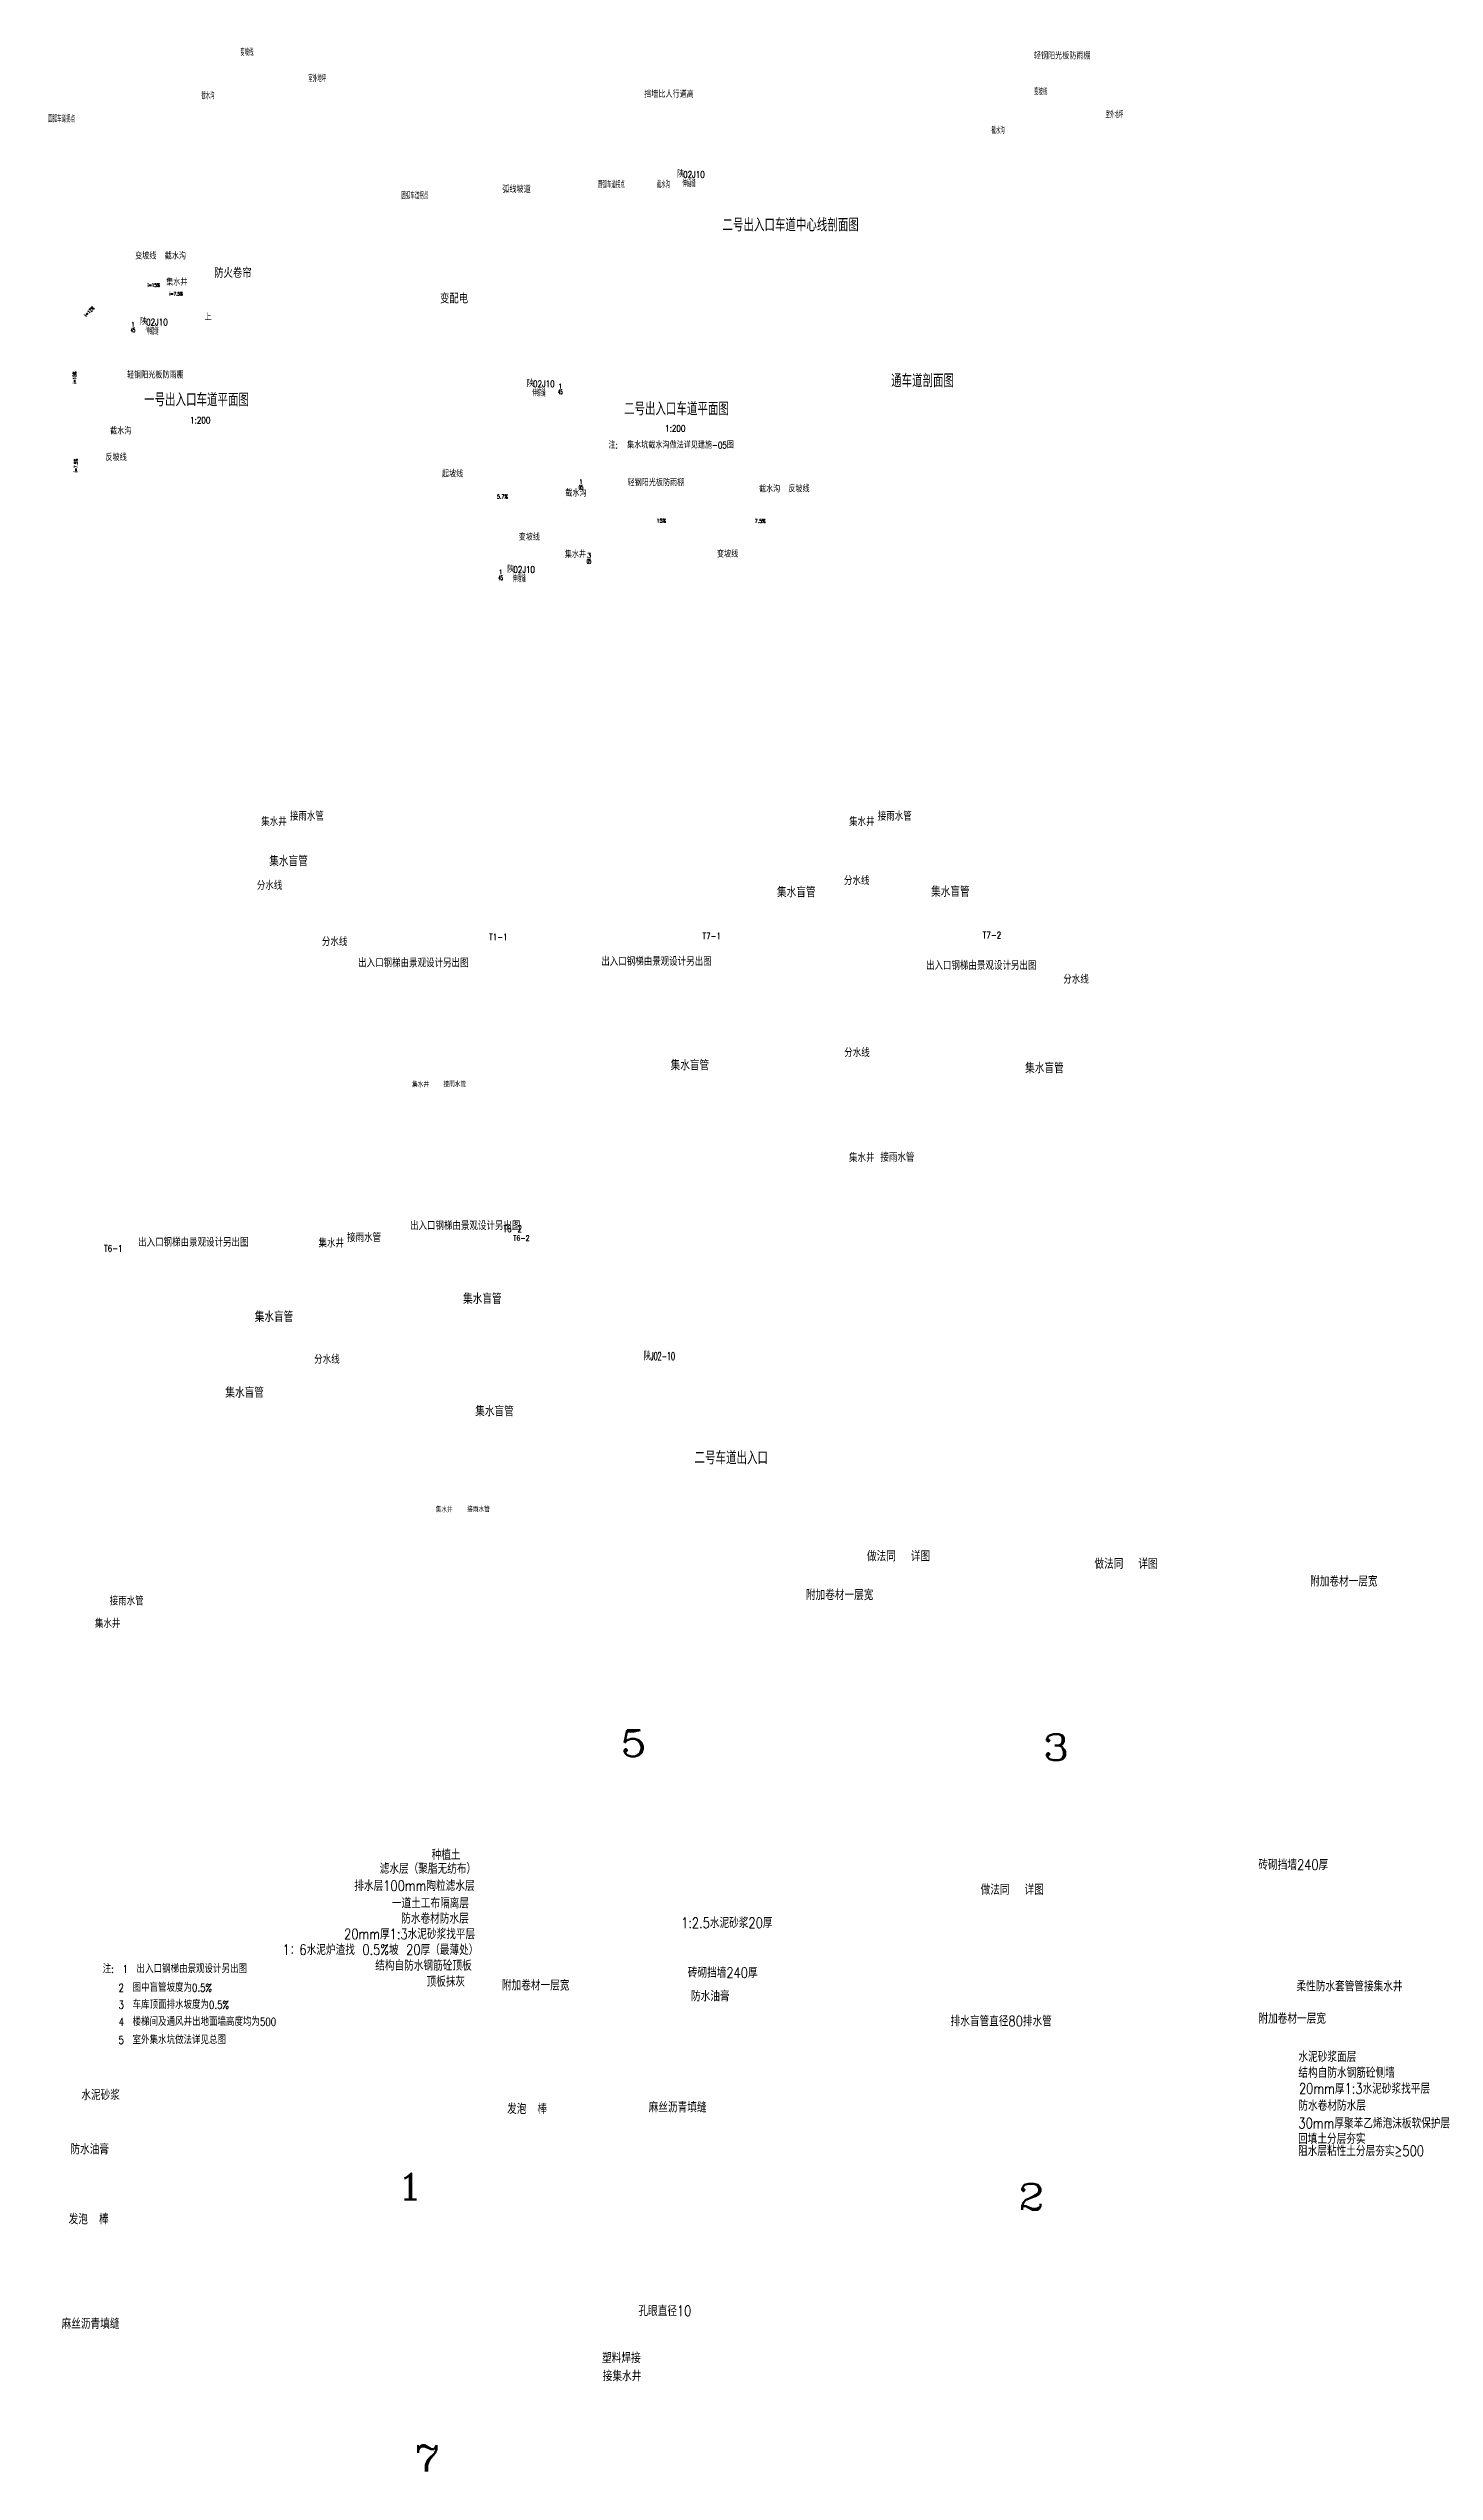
# Model space of a CAD drawing. Extents: x -542930 to 249594, y -301235 to 84515.
# Drawn here: x -348436 to -136940, y -286321 to 83417 of the extents above; entities that cross this region are included whole.
import ezdxf
from ezdxf.enums import TextEntityAlignment as Align

# ---------------------------------------------------------------- set-up
doc = ezdxf.new("R2010")
doc.units = 0
doc.header["$LTSCALE"] = 1000
doc.header["$MEASUREMENT"] = 0
doc.layers.get('0').update_dxf_attribs({"linetype": 'CONTINUOUS'})
for name, color, linetype in [('A-CH-TEXT', 2, 'CONTINUOUS'), ('PUB_TEXT', 7, 'CONTINUOUS'), ('TEXT', 7, 'CONTINUOUS'), ('中文', 2, 'CONTINUOUS'), ('人防', 7, 'CONTINUOUS')]:
    doc.layers.add(name, color=color, linetype=linetype)
doc.styles.add('_HZTXT', font='txt.shx', dxfattribs={"width": 0.8, "bigfont": 'hztxt.shx'})
doc.styles.add('COMP', font='complex', dxfattribs={"bigfont": 'hztxt'})
doc.styles.add('HZXY', font='romans.shx', dxfattribs={"width": 0.8, "bigfont": 'hztxt.shx'})

msp = doc.modelspace()

# ---------------------------------------------------------------- texts
at = {"style": 'COMP'}
for tag, text, height, width, p, p2 in [('45', '-', 680, 0.6, (-335863.789, 40105.889), (-335183.789, 40105.889)), ('1', '1', 680, 2.333333, (-335863.789, 40985.889), (-335183.789, 40985.889)), ('45', '-', 680, 0.6, (-270666.535, 30674.651), (-269986.535, 30674.651)), ('1', '1', 680, 2.333333, (-270666.535, 31554.651), (-269986.535, 31554.651)), ('05', '-', 680, 0.617647, (-267526.337, 16097.048), (-266846.337, 16097.048)), ('1', '1', 680, 2.333333, (-267526.337, 16977.048), (-266846.337, 16977.048)), ('1', '1', 680, 2.333333, (-279772.822, 3188.986), (-279092.822, 3188.986)), ('05', '-', 680, 0.617647, (-266293.578, 4819.178), (-265613.578, 4819.178)), ('3', '1', 680, 1.5, (-266293.578, 5699.178), (-265613.578, 5699.178)), ('45', '-', 680, 0.6, (-279772.822, 2308.986), (-279092.822, 2308.986)), ('5', '1', 4000, 1.5, (-261140.99, -177202.561, 0), (-257140.99, -177202.561, 0)), ('3', '1', 4000, 1.5, (-196685.36, -177796.988, 0), (-192685.36, -177796.988, 0)), ('1', '1', 4000, 2.333333, (-295286.19, -244832.955), (-291286.19, -244832.955)), ('2', '1', 4000, 1.5, (-200483.217, -246401.771), (-196483.217, -246401.771)), ('7', '1', 4000, 1.5, (-292642.285, -286320.513, 0), (-288642.285, -286320.513, 0))]:
    msp.add_attdef(tag, text=text, height=height, dxfattribs=dict(at, width=width)).set_placement(p, p2, align=Align.FIT)
at = {"layer": 'A-CH-TEXT', "color": 7, "style": 'HZXY'}
for s, height, width, p in [('防火卷帘', 1320, 0.8, (-323148.696, 48436.593)), ('上', 1000, 0.8, (-324626.568, 41909.318)), ('接雨水管', 1200, 0.8, (-311596.724, -34384.902, 0)), ('接雨水管', 1200, 0.8, (-221897.607, -34384.902, 0)), ('集水井', 1200, 0.8, (-315973.615, -35225.403, 0)), ('集水井', 1200, 0.8, (-226274.498, -35225.403, 0)), ('分水线', 1200, 0.8, (-316650.032, -44952.388)), ('分水线', 1200, 0.8, (-227053.85, -44213.228)), ('T1-1', 1000, 0.8, (-281192.234, -52668.499)), ('T7-1', 1000, 0.8, (-248635.774, -52514.567)), ('T7-2', 1000, 0.8, (-205873.844, -52381.644)), ('分水线', 1200, 0.8, (-306714.762, -53529.093)), (' 出入口钢梯由景观设计另出图', 1200, 0.8, (-301843.737, -56764.005)), (' 出入口钢梯由景观设计另出图', 1200, 0.8, (-264748.125, -56544.227)), (' 出入口钢梯由景观设计另出图', 1200, 0.8, (-215193.991, -57165.986)), ('分水线', 1200, 0.8, (-193587.894, -59266.496)), ('分水线', 1200, 0.8, (-227008.046, -70475.843)), ('集水井', 1200, 0.8, (-226280.818, -86489.292, 0)), ('接雨水管', 1200, 0.8, (-221484.451, -86440.691, 0)), (' 出入口钢梯由景观设计另出图', 1200, 0.8, (-293925.499, -96870.239)), ('T6-1', 1000, 0.8, (-339956.651, -100193.336)), (' 出入口钢梯由景观设计另出图', 1200, 0.8, (-335412.563, -99398.221)), ('集水井', 1200, 0.8, (-307238.827, -99525.403, 0)), ('接雨水管', 1200, 0.8, (-302861.936, -98684.902, 0)), ('T6-2', 1000, 0.8, (-279005.295, -97192.77)), ('T6-2', 800, 0.8, (-277517.564, -98512.43)), ('分水线', 1200, 0.8, (-307888.939, -117262.882)), ('陕J02-10', 1200, 0.6, (-257568.378, -116717.388)), ('接雨水管', 1200, 0.8, (-339097.472, -154124.396, 0)), ('集水井', 1200, 0.8, (-341341.123, -157563.061, 0)), ('注:  1  出入口钢梯由景观设计另出图', 1200, 0.8, (-340158.107, -210242.663)), ('2  图中盲管坡度为0.5%', 1200, 0.8, (-337743.869, -213099.881)), ('3  车库顶面排水坡度为0.5%', 1200, 0.8, (-337743.869, -215703.123)), ('4  楼梯间及通风井出地面墙高度均为500', 1200, 0.8, (-337743.869, -218293.666)), ('5  室外集水坑做法详见总图', 1200, 0.8, (-337743.869, -221085.172))]:
    msp.add_text(s, height=height, dxfattribs=dict(at, width=width)).set_placement(p)
at = {"layer": 'A-CH-TEXT', "style": 'HZXY', "width": 0.8}
for s, height, p in [('i=15%', 500, (-332377.312, 47327.696)), ('i=7.5%', 500, (-328968.726, 45994.717)), ('5.7%', 600, (-279156.417, 15041.698)), ('15%', 600, (-254927.316, 11367.901)), ('7.5%', 600, (-239839.669, 11307.274))]:
    msp.add_text(s, height=height, dxfattribs=at).set_placement(p, align=Align.MIDDLE)
for s, rotation, p in [('i=12%', 45, (-342218.614, 43290.314)), ('i=15%', 90, (-344466.035, 33197.392)), ('i=7.5%', 90, (-344278.364, 19790.992))]:
    msp.add_text(s, height=500, rotation=rotation, dxfattribs=at).set_placement(p, align=Align.MIDDLE)
at = {"layer": 'PUB_TEXT', "style": '_HZTXT', "width": 0.8}
for s, height, p in [('轻钢阳光板防雨棚', 1000, (-198076.149, 81762.584)), ('轻钢阳光板防雨棚', 1000, (-336445.807, 33073.565)), ('轻钢阳光板防雨棚', 1000, (-260075.298, 16647.627)), ('附加卷材一层宽', 1600, (-232862.694, -153343.836, 0)), ('附加卷材一层宽', 1600, (-155929.8, -151276.872, 0)), ('砖砌挡墙240厚', 1600, (-163812.949, -194526.815)), ('附加卷材一层宽', 1600, (-279237.608, -212918.436)), ('附加卷材一层宽', 1600, (-163812.949, -217985.201)), ('麻丝沥青填缝', 1600, (-256851.033, -231535.341, 0)), ('麻丝沥青填缝', 1600, (-346427.647, -264559.989))]:
    msp.add_text(s, height=height, dxfattribs=at).set_placement(p)
at = {"layer": 'TEXT', "style": '_HZTXT', "width": 0.8}
for s, height, p in [('集水盲管', 1600, (-314745.841, -41387.078, 0)), ('集水盲管', 1600, (-237278.091, -46116.366, 0)), ('集水盲管', 1600, (-213763.168, -46039.687, 0)), ('集水盲管', 1600, (-253513.781, -72518.91, 0)), ('集水盲管', 1600, (-199408.307, -72949.071, 0)), ('集水井', 800, (-292959.329, -75089.292, 0)), ('接雨水管', 800, (-288162.962, -75040.691, 0)), ('集水盲管', 1600, (-285174.424, -108156.263, 0)), ('集水盲管', 1600, (-316965.124, -110910.39, 0)), ('集水盲管', 1600, (-321452.875, -122473.065, 0)), ('集水盲管', 1600, (-283322.834, -125317.026, 0)), ('集水井', 800, (-289357.34, -139960.83, 0)), ('接雨水管', 800, (-284560.973, -139912.23, 0)), ('做法同  详图', 1600, (-223548.671, -147445.822, 0)), ('做法同  详图', 1600, (-188835.848, -148599.242, 0)), ('种植土', 1600, (-289972.767, -192995.949)), ('排水层100mm陶粒滤水层', 1600, (-301769.605, -197730.496)), ('滤水层（聚脂无纺布）', 1600, (-297897.786, -195121.889)), ('一道土工布隔离层', 1600, (-296036.58, -200382.677, 0)), ('做法同  详图', 1600, (-206200.69, -198321.239, 0)), ('20mm厚1:3水泥砂浆找平层', 1600, (-303328.211, -205099.685, 0)), ('防水卷材防水层', 1600, (-294611.332, -202720.84, 0)), ('1:2.5水泥砂浆20厚', 1600, (-251903.561, -203388.19, 0)), ('1：6水泥炉渣找 0.5%坡 20厚（最薄处）', 1600, (-312706.357, -207498.588, 0)), ('结构自防水钢筋砼顶板', 1600, (-298576.601, -209897.14, 0)), ('顶板抹灰', 1600, (-290747.97, -212343.914, 0)), ('砖砌挡墙240厚', 1600, (-250881.654, -210988.766, 0)), ('防水油膏', 1600, (-250390.508, -214581.046, 0)), ('柔性防水套管管接集水井', 1600, (-158010.528, -213066.846, 0)), ('排水盲管直径80排水管', 1600, (-210781.611, -218384.844, 0)), ('结构自防水钢筋砼侧墙', 1600, (-157712.788, -226249.511, 0)), ('水泥砂浆面层', 1600, (-157712.788, -223824.331, 0)), ('水泥砂浆', 1600, (-343419.613, -229658.571)), ('20mm厚1:3水泥砂浆找平层', 1600, (-157624.961, -228678.083, 0)), ('发泡', 1600, (-278453.648, -231770.002, 0)), ('棒', 1600, (-273824.925, -231770.002, 0)), ('防水卷材防水层', 1600, (-157712.788, -231265.224, 0)), ('30mm厚聚苯乙烯泡沫板软保护层', 1600, (-157712.788, -233963.579, 0)), ('防水油膏', 1600, (-345087.294, -237929.629)), ('回填土分层夯实', 1600, (-157765.548, -236334.793, 0)), ('阻水层粘性土分层夯实≥500', 1600, (-157765.548, -238182.804, 0)), ('发泡', 1600, (-345354.53, -248595.602, 0)), ('棒', 1600, (-340725.807, -248595.602, 0)), ('孔眼直径10', 1600, (-258414.228, -262601.506)), ('塑料焊接', 1600, (-263966.448, -269783.228)), ('接集水井', 1600, (-263862.495, -272536.543))]:
    msp.add_text(s, height=height, dxfattribs=at).set_placement(p)
at = {"layer": '中文', "style": '_HZTXT'}
for s, width, p, p2 in [('变坡线', 0.692649, (-319165.334, 82301.89), (-317152.834, 82301.89)), ('室外地坪', 0.691742, (-308783.456, 78306.688), (-306070.956, 78306.688)), ('截水沟', 0.70024, (-325108.596, 75676.756), (-323096.096, 75676.756)), ('变坡线', 0.692649, (-198034.498, 76306.329), (-196021.998, 76306.329)), ('圆弧车道拐点', 0.703892, (-348491.656, 72149.679), (-344379.156, 72149.679)), ('截水沟', 0.70024, (-204545.046, 70381.195), (-202532.546, 70381.195)), ('室外地坪', 0.691742, (-187142.908, 72787.006), (-184430.408, 72787.006)), ('圆弧车道拐点', 0.703892, (-264596.421, 62120.484), (-260483.921, 62120.484)), ('截水沟', 0.70024, (-255611.622, 62126.702), (-253599.122, 62126.702)), ('伸缩缝', 0.681567, (-251691.68, 62276.793), (-249679.18, 62276.793)), ('圆弧车道拐点', 0.703892, (-294596.421, 60432.53), (-290483.921, 60432.53)), ('伸缩缝', 0.681567, (-333634.064, 39755.546), (-331621.564, 39755.546)), ('伸缩缝', 0.681567, (-274596.967, 30324.308), (-272584.467, 30324.308)), ('伸缩缝', 0.681567, (-277605.216, 1985.035), (-275592.716, 1985.035))]:
    msp.add_text(s, height=1000, dxfattribs=dict(at, width=width)).set_placement(p, p2, align=Align.FIT)
at = {"layer": '中文', "style": '_HZTXT', "width": 0.8}
for s, height, p in [('挡墙比人行道高', 1000, (-257525.526, 75920.92)), ('陕', 1000, (-252527.562, 63740.906)), ('02J10', 1000, (-251588.289, 63686.855)), ('弧线坡道', 1000, (-279181.146, 61404.174)), ('二号出入口车道中心线剖面图', 2000, (-245593.411, 55489.18)), ('变坡线', 1000, (-335208.594, 51254.629)), ('截水沟', 1000, (-330689.25, 51233.507)), ('集水井', 1000, (-330473.059, 47242.734)), ('陕', 1000, (-334469.947, 41219.659)), ('02J10', 1000, (-333530.673, 41165.608)), ('通车道剖面图', 2000, (-219864.428, 31722.501)), ('一号出入口车道平面图', 2000, (-333844.832, 28815.693)), ('陕', 1000, (-275432.849, 31788.421)), ('02J10', 1000, (-274493.576, 31734.369)), ('二号出入口车道平面图', 2000, (-260613.667, 27425.205)), ('1:200 ', 1000, (-326819.615, 26178.792)), ('1:200 ', 1000, (-254335.749, 24944.551)), ('截水沟', 1000, (-339029.093, 24528.871)), ('反坡线', 1000, (-339741.675, 20497.398)), ('起坡线', 1000, (-288393.066, 18001.803)), ('截水沟', 1000, (-269558.297, 15053.627)), ('截水沟', 1000, (-240022.626, 15681.619)), ('反坡线', 1000, (-235533.699, 15711.693)), ('变坡线', 1000, (-276688.038, 8348.229)), ('陕', 1000, (-278441.098, 3449.149)), ('02J10', 1000, (-277501.825, 3395.097)), ('集水井', 1000, (-269644.283, 5703.039)), ('变坡线', 1000, (-246427.431, 5760.614))]:
    msp.add_text(s, height=height, dxfattribs=at).set_placement(p)
for s, height, p in [('注:  集水坑截水沟做法详见建施-05图', 1000, (-253418.511, 22393.887)), ('二号车道出入口', 2000, (-244251.352, -132637.181))]:
    msp.add_text(s, height=height, dxfattribs=at).set_placement(p, align=Align.CENTER)
at = {"layer": '人防', "style": 'HZXY', "width": 0.8}
msp.add_text('变配电', height=1320, dxfattribs=at).set_placement((-288684.645, 44532.812))

doc.saveas('drawing.dxf')
